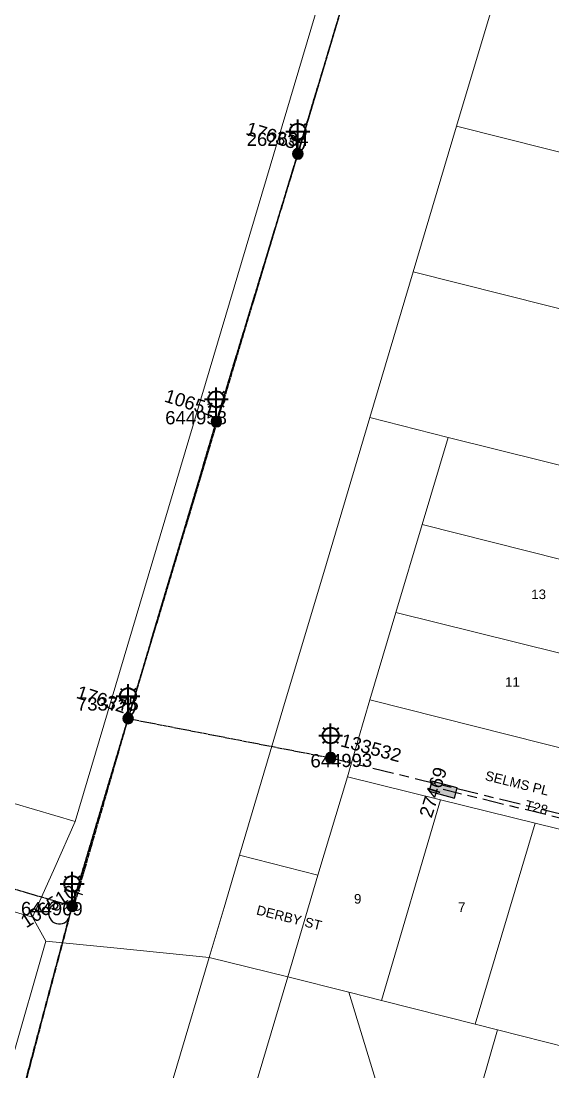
# Model space of a CAD drawing. Header units: metres. Extents: x 300457 to 302353, y 6232868 to 6234686.
# Drawn here: x 301570.4 to 301670.9, y 6233308.8 to 6233507.1 of the extents above; entities that cross this region are included whole.
import ezdxf
from ezdxf.enums import TextEntityAlignment as Align

# ---------------------------------------------------------------- set-up
doc = ezdxf.new("R2010")
doc.units = ezdxf.units.M
doc.linetypes.add('Cable Exist OH', pattern=[1, 1, 0])
doc.linetypes.add('Cable Exist UG', pattern=[8.2, 4, -1.2, 1.8, -1.2])
doc.layers.get('0').update_dxf_attribs({"color": 6})
for name, color, linetype, lineweight in [('Cadastre Buildings_SP_EXT', 9, 'Continuous', 5), ('Cadastre Land Parcels_SP_EXT', 9, 'Continuous', 5), ('Cadastre Roads_SP_EXT', 9, 'Continuous', 5)]:
    doc.layers.add(name, color=color, linetype=linetype, lineweight=lineweight)
for name, color, linetype in [('Equip_SP_SL_EXT', 7, 'Continuous'), ('Mains_HV_EXT', 7, 'Continuous'), ('Mains_LV_EXT', 7, 'Continuous'), ('Mains_SL_EXT', 7, 'Continuous'), ('SupportsOH_SP_TR_HV_LV_SL_EXT', 7, 'Continuous'), ('SupportsUG_SP_LV_EXT', 7, 'Continuous')]:
    doc.layers.add(name, color=color, linetype=linetype)
doc.styles.add('iecARIAL', font='arial.ttf', dxfattribs={"height": 2})
doc.styles.add('POLE_LABEL', font='arial.ttf')
doc.styles.get("Standard").update_dxf_attribs({"font": 'arial.ttf'})

# ---------------------------------------------------------------- blocks, each defined once
blk = doc.blocks.new('PILLAR_EXT')
blk.add_hatch(color=256).paths.add_polyline_path([(-2.475, 0.99), (-2.475, -0.99), (2.475, -0.99), (2.475, 0.99)])
blk.add_lwpolyline([(-2.475, -0.99), (2.475, -0.99), (2.475, 0.99), (-2.475, 0.99)], close=True)
at = {"style": 'iecARIAL', "flags": 8}
blk.add_attdef('ASSET_NUM', (1.5, 3.5), '', height=2.5, dxfattribs=at)
for tag, p, flags in [('OWNED_BY', (0, -0.2), 9), ('STATE', (0, -0.4), 9), ('SUPPORT_TYPE', (0, -0.6), 9), ('STREETNAME', (0, -1.8), 9), ('SUBURB', (0, -2), 1), ('USAGE', (0, -0.8), 9), ('LEGEND', (0, -1), 9), ('LOCATION', (0, -1.2), 9), ('NOTES', (0, -1.4), 9), ('PARENT', (0, -1.6), 9)]:
    blk.add_attdef(tag, p, '', height=0.2, dxfattribs=dict(flags=flags))
blk = doc.blocks.new('SL_LANTERN_EXT')
at = {"lineweight": 40}
for p, q in [((0, 1.97), (0, 6.47)), ((-2.25, 4.22), (2.25, 4.22)), ((-1.46, 5.68), (-1.06, 5.28)), ((1.46, 5.68), (1.06, 5.28)), ((-1.46, 2.76), (-1.06, 3.16)), ((0, 0), (0, 2.72)), ((1.46, 2.76), (1.06, 3.16))]:
    blk.add_line(p, q, dxfattribs=at)
blk.add_circle((0, 4.22), 1.5, dxfattribs=at)
at = {"style": 'iecARIAL', "flags": 8}
blk.add_attdef('ASSET_NUM', (1.5, 1.5), '', height=2.5, dxfattribs=at)
for tag, p, height, flags in [('OPERATING_VOLTAGE', (0.98, -1.65), 0.2, 9), ('ORIENTATION', (0.98, -1.85), 0.2, 9), ('OWNED_BY', (0.98, -2.05), 0.2, 9), ('CONSTRUCTED_VOLTAGE', (0.98, -0.65), 0.2, 9), ('CONTROL_TYPE', (0.98, -0.85), 0.2, 9), ('LANTERN_PURPOSE', (0.98, -1.05), 0.2, 9), ('LANTERN_TYPE', (0.98, -1.25), 0.2, 9), ('NO_PHASES', (0.98, -1.45), 0.2, 9), ('LNUMBER', (2.18, -3.25), 2.5, 8), ('STATE', (0.98, -2.25), 0.2, 9), ('USAGE', (0.98, -2.45), 0.2, 9), ('CEXIST', (0.98, -2.65), 0.2, 9), ('CNEW', (0.98, -2.85), 0.2, 9), ('CNUMBER', (0.98, -3.05), 0.2, 9), ('CREMOVE', (0.98, -3.25), 0.2, 9), ('CREPLACE', (0.98, -3.45), 0.2, 9), ('LKINGHEIGHT', (0.98, -3.65), 0.2, 9), ('LBRACKET', (0.98, -3.85), 0.2, 9), ('LBRACKETVOCAB', (0.98, -4.05), 0.2, 9), ('LCATEGORY', (0.98, -4.25), 0.2, 9), ('LCHARGE1', (0.98, -4.45), 0.2, 9), ('LCHARGE1PERCENT', (0.98, -4.65), 0.2, 9), ('LCHARGE2', (0.98, -4.85), 0.2, 9), ('LCHARGE2PERCENT', (0.98, -5.05), 0.2, 9), ('LCHARGE3', (0.98, -5.25), 0.2, 9), ('LCHARGE3PERCENT', (0.98, -5.45), 0.2, 9), ('LEXIST', (0.98, -5.65), 0.2, 9), ('LLAMP', (0.98, -5.85), 0.2, 9), ('LLAMPVOCAB', (0.98, -6.05), 0.2, 9), ('LMAST', (0.98, -6.25), 0.2, 9), ('LMASTVOCAB', (0.98, -6.45), 0.2, 9), ('LNEW', (0.98, -6.65), 0.2, 9), ('LANTNUMBER', (0.98, -6.85), 0.2, 9), ('LOUTREACH', (0.98, -7.25), 0.2, 9), ('LOUTREACHVOCAB', (0.98, -7.45), 0.2, 9), ('LRATECODE', (0.98, -7.65), 0.2, 9), ('LREMOVE', (0.98, -7.85), 0.2, 9), ('LREPLACE', (0.98, -8.05), 0.2, 9), ('STREETNAME', (0.98, -9.25), 0.2, 9), ('SUBURB', (0.98, -9.45), 0.2, 1), ('LTYPE', (0.98, -8.25), 0.2, 9), ('LTYPEVOCAB', (0.98, -8.45), 0.2, 9), ('LEGEND', (0.98, -8.65), 0.2, 9), ('LOCATION', (0.98, -8.85), 0.2, 9), ('NOTES', (0.98, -9.05), 0.2, 9)]:
    blk.add_attdef(tag, p, '', height=height, dxfattribs=dict(flags=flags))
blk = doc.blocks.new('POLE_EXT')
blk.add_hatch(color=256).paths.add_polyline_path([(-1, 0, 1), (1, 0, 1)])
blk.add_lwpolyline([(-1, 0, 1), (1, 0, 1)], format="xyb", close=True)
for tag, height, flags, p in [('pNumber', 2.5, 8, (-17.84, 2.07)), ('OWNED_BY', 0.2, 9, (1.35, -0.4)), ('SPECIAL_USE', 0.2, 9, (1.35, -0.8)), ('STATE', 0.2, 9, (1.35, -1)), ('cLV', 0.2, 9, (1.35, -1.4)), ('hDepth', 0.2, 9, (1.35, -1.6)), ('hDia', 0.2, 9, (1.35, -1.8)), ('cHV', 0.2, 9, (1.35, -2)), ('PARENT', 0.2, 9, (1.35, -0.6)), ('USAGE', 0.2, 9, (1.35, -1.2)), ('cLinedev', 0.2, 9, (1.35, -3.4)), ('pExisting', 0.2, 9, (1.35, -3.8)), ('LBRACKET', 0.2, 9, (1.35, -2.2)), ('LExisting', 0.2, 9, (1.35, -2.4)), ('LANTNUMBER', 0.2, 9, (1.35, -2.6)), ('LOther', 0.2, 9, (1.35, -2.8)), ('LRemove', 0.2, 9, (1.35, -3)), ('LEGEND', 0.2, 9, (1.35, -3.2)), ('LOCATION', 0.2, 9, (1.35, -3.6)), ('PFNUMBER', 0.2, 9, (1.35, -4)), ('pFooting', 0.2, 9, (1.35, -4.4)), ('pNew', 0.2, 9, (1.35, -4.6)), ('pRelocate', 0.2, 9, (1.35, -5)), ('pRemove', 0.2, 9, (1.35, -5.2)), ('pReplace', 0.2, 9, (1.35, -5.4)), ('pStay', 0.2, 9, (1.35, -5.6)), ('pType', 0.2, 9, (1.35, -5.8)), ('cspan', 0.2, 9, (1.35, -6)), ('NEWPFNUMBER', 0.2, 9, (1.35, -4.2)), ('STREETNAME', 0.2, 9, (1.35, -6.2)), ('SUBURB', 0.2, 9, (1.35, -6.4)), ('OPERATED_BY', 0.2, 9, (1.36, -7.01)), ('NOTES', 0.2, 9, (1.35, -6.6)), ('MAINTAINED_BY', 0.2, 9, (1.36, -6.81))]:
    blk.add_attdef(tag, text='', height=height, dxfattribs=dict(flags=flags)).set_placement(p, align=Align.MIDDLE_LEFT)
at = {"style": 'POLE_LABEL'}
for tag, height, flags, p in [('ASSET_NUM', 2.5, 8, (2, 2)), ('STRUCTURE_PLANT_NUMBER', 0.2, 9, (1.35, 0.03)), ('STREET_CODE', 0.2, 9, (1.35, -0.2))]:
    blk.add_attdef(tag, text='', height=height, dxfattribs=dict(at, flags=flags)).set_placement(p, align=Align.MIDDLE_LEFT)
at = {"flags": 1}
blk.add_attdef('Z', (1.35, -7.33), '', height=0.2, dxfattribs=at)
blk = doc.blocks.new('End Shackle_EXT')
at = {"flags": 9}
for tag, p in [('USAGE', (0, -1.4)), ('NOTES', (0, -1.6))]:
    blk.add_attdef(tag, text='', height=0.2, dxfattribs=at).set_placement(p, align=Align.MIDDLE_LEFT)
blk.add_wipeout([(0, 0.25), (1.81, 0.25), (1.82, -0.25), (0, -0.25)])
blk.add_line((1.81, -1), (1.81, 1))
at = {"flags": 1}
blk.add_attdef('Z', (0, 0), '', height=0.2, dxfattribs=at)
at = {"flags": 9}
for tag, p in [('CONNECTOR_TYPE', (0, 0)), ('CONSTRUCTED_VOLTAGE', (0, -0.2)), ('OPERATING_VOLTAGE', (0, -0.6)), ('ORIENTATION', (0, -0.8)), ('OWNED_BY', (0, -1)), ('STATE', (0, -1.2)), ('NO_PHASES', (0, -0.4))]:
    blk.add_attdef(tag, text='', height=0.2, dxfattribs=at).set_placement(p, align=Align.MIDDLE_LEFT)

msp = doc.modelspace()

# ---------------------------------------------------------------- linework, layer by layer
at = {"layer": 'Cadastre Buildings_SP_EXT', "linetype": 'Continuous'}
msp.add_lwpolyline([(301580.68, 6233356.02), (301652.02, 6233595.89), (301614.4, 6233580.76), (301600.89, 6233534.79), (301585.82, 6233528.71), (301570.32, 6233522.49), (301554.62, 6233516.18), (301539.34, 6233509.97), (301524.08, 6233503.76), (301522.48, 6233503.14), (301498.78, 6233421.84), (301509.76, 6233418.55), (301498.99, 6233380.13), (301511.47, 6233376.45), (301580.68, 6233356.02)], close=True, dxfattribs=at)
at = {"layer": 'Cadastre Land Parcels_SP_EXT', "linetype": 'Continuous'}
for points in [[(301729.37, 6233497.59), (301660.89, 6233514.82), (301652.69, 6233487.3), (301721.17, 6233470.07), (301729.37, 6233497.59)], [(301721.17, 6233470.07), (301652.69, 6233487.3), (301644.5, 6233459.78), (301712.96, 6233442.56), (301721.17, 6233470.07)], [(301712.96, 6233442.56), (301644.5, 6233459.78), (301636.3, 6233432.27), (301651.07, 6233428.51), (301697.25, 6233417.07), (301704.77, 6233415.12), (301712.96, 6233442.56)], [(301651.07, 6233428.51), (301636.3, 6233432.27), (301628.1, 6233404.77), (301619.9, 6233377.24), (301611.7, 6233349.69), (301626.51, 6233345.95), (301632.07, 6233364.47), (301634.13, 6233371.71), (301636.29, 6233379.04), (301641.21, 6233395.51), (301646.16, 6233412.11), (301651.07, 6233428.51)], [(301697.25, 6233417.07), (301651.07, 6233428.51), (301646.16, 6233412.11), (301692.29, 6233400.44), (301697.25, 6233417.07)], [(301692.29, 6233400.44), (301646.16, 6233412.11), (301641.21, 6233395.51), (301687.4, 6233384.04), (301692.29, 6233400.44)], [(301687.4, 6233384.04), (301641.21, 6233395.51), (301636.29, 6233379.04), (301682.43, 6233367.35), (301687.4, 6233384.04)], [(301649.65, 6233360.12), (301632.07, 6233364.47), (301626.51, 6233345.95), (301620.79, 6233326.73), (301632.36, 6233323.82), (301638.48, 6233322.29), (301649.65, 6233360.12)], [(301667.54, 6233355.75), (301649.65, 6233360.12), (301638.48, 6233322.29), (301656.17, 6233317.81), (301667.54, 6233355.75)], [(301685.54, 6233351.31), (301680.02, 6233352.67), (301667.54, 6233355.75), (301656.17, 6233317.81), (301660.41, 6233316.73), (301673.84, 6233313.32), (301674.07, 6233313.27), (301680, 6233333.09), (301685.54, 6233351.31)], [(301572.63, 6233337.99), (301550.18, 6233344.56), (301542.76, 6233318.71), (301568.65, 6233310.81), (301575.12, 6233333.44), (301572.63, 6233337.99)], [(301620.79, 6233326.73), (301605.96, 6233330.41), (301581.52, 6233248.36), (301596.12, 6233243.99), (301604.1, 6233270.72), (301613.62, 6233302.67), (301620.79, 6233326.73)], [(301632.36, 6233323.82), (301620.79, 6233326.73), (301613.62, 6233302.67), (301633.54, 6233279.94), (301634.82, 6233284.04), (301635.21, 6233284.93), (301635.68, 6233285.78), (301636.22, 6233286.59), (301636.81, 6233287.36), (301637.47, 6233288.07), (301638.18, 6233288.73), (301638.94, 6233289.34), (301639.75, 6233289.88), (301640.59, 6233290.35), (301641.47, 6233290.76), (301642.36, 6233291.09), (301632.36, 6233323.82)], [(301638.48, 6233322.29), (301632.36, 6233323.82), (301642.36, 6233291.09), (301643.32, 6233291.35), (301644.27, 6233291.54), (301645.24, 6233291.65), (301646.21, 6233291.68), (301647.18, 6233291.63), (301648.14, 6233291.51), (301649.09, 6233291.32), (301650.02, 6233291.04), (301650.93, 6233290.7), (301651.8, 6233290.28), (301652.64, 6233289.8), (301660.41, 6233316.73), (301656.17, 6233317.81), (301638.48, 6233322.29)]]:
    msp.add_lwpolyline(points, close=True, dxfattribs=at)
msp.add_lwpolyline([(301674.16, 6233295.98), (301673.84, 6233313.32), (301673.84, 6233313.32), (301660.41, 6233316.73), (301652.64, 6233289.8)], dxfattribs=at)
at = {"layer": 'Cadastre Roads_SP_EXT', "linetype": 'Continuous'}
for points in [[(301682.43, 6233367.35), (301636.29, 6233379.04), (301634.13, 6233371.71), (301632.07, 6233364.47), (301649.65, 6233360.12), (301667.54, 6233355.75), (301680.02, 6233352.67), (301681.23, 6233360.06), (301682.43, 6233367.35)], [(301580.68, 6233356.02), (301511.47, 6233376.45), (301509.95, 6233366.58), (301508.44, 6233356.85), (301530.68, 6233350.29), (301550.18, 6233344.56), (301572.63, 6233337.99), (301576.81, 6233347.36), (301580.68, 6233356.02)], [(301626.51, 6233345.95), (301611.7, 6233349.69), (301608.77, 6233339.85), (301605.96, 6233330.41), (301620.79, 6233326.73), (301626.51, 6233345.95)], [(301605.96, 6233330.41), (301587.93, 6233332.18), (301575.12, 6233333.44), (301568.65, 6233310.81), (301563.51, 6233292.98), (301558.92, 6233276.91), (301554.62, 6233262), (301550.03, 6233246.12), (301544.8, 6233227.91), (301540.28, 6233212.33), (301535.68, 6233196.35), (301531.11, 6233180.33), (301525.95, 6233162.12), (301540.78, 6233154.66), (301551.94, 6233149.05), (301564.73, 6233192.04), (301579.38, 6233187.72), (301596.12, 6233243.99), (301581.52, 6233248.36), (301605.96, 6233330.41)]]:
    msp.add_lwpolyline(points, close=True, dxfattribs=at)
at = {"layer": 'Mains_HV_EXT', "linetype": 'Cable Exist OH'}
for points in [[(301668.19, 6233630.61), (301651.37, 6233577.76), (301590.65, 6233375.5)], [(301590.65, 6233375.5), (301628.9, 6233368.06)]]:
    msp.add_lwpolyline(points, dxfattribs=at)
at = {"layer": 'Mains_HV_EXT', "linetype": 'Cable Exist UG'}
msp.add_lwpolyline([(301628.9, 6233368.06), (301686.53, 6233354.06), (301696.81, 6233350.61), (301719.27, 6233336.91), (301721.51, 6233329.54), (301739.75, 6233350.06), (301753.2, 6233360.61), (301766, 6233367.61), (301772.95, 6233369.35), (301775.74, 6233377.26), (301774.92, 6233391.47)], dxfattribs=at)
at = {"layer": 'Mains_LV_EXT', "linetype": 'Cable Exist UG'}
msp.add_lwpolyline([(301685.45, 6233353.47), (301650.12, 6233362.07)], dxfattribs=at)
at = {"layer": 'Mains_LV_EXT', "linetype": 'Continuous'}
msp.add_lwpolyline([(301578.17, 6233340.63, 2.371016), (301579.57, 6233338.14)], format="xyb", dxfattribs=at)
at = {"layer": 'Mains_SL_EXT', "linetype": 'Cable Exist OH'}
for points in [[(301668.19, 6233630.61), (301651.37, 6233577.76), (301637.33, 6233530.87), (301622.7, 6233482.06)], [(301622.7, 6233482.06), (301637.33, 6233530.87)], [(301607.31, 6233431.51), (301622.7, 6233482.06)], [(301590.65, 6233375.5), (301607.31, 6233431.51)], [(301590.65, 6233375.5), (301628.9, 6233368.06)]]:
    msp.add_lwpolyline(points, dxfattribs=at)

# ---------------------------------------------------------------- block references
at = {"layer": 'Equip_SP_SL_EXT'}
ref = msp.add_blockref('SL_LANTERN_EXT', (301622.7, 6233482.06), dxfattribs=at)
ref.add_attrib('ASSET_NUM', '176330', dxfattribs={"layer": '0', "height": 2.5, "rotation": 342.9932, "style": 'iecARIAL'}).set_placement((301624.2, 6233483.56), align=Align.MIDDLE_RIGHT)
ref = msp.add_blockref('SL_LANTERN_EXT', (301607.31, 6233431.51), dxfattribs=at)
ref.add_attrib('ASSET_NUM', '106511', dxfattribs={"layer": '0', "height": 2.5, "rotation": 342.4286, "style": 'iecARIAL'}).set_placement((301608.81, 6233433.01), align=Align.MIDDLE_RIGHT)
ref = msp.add_blockref('SL_LANTERN_EXT', (301590.65, 6233375.5), dxfattribs=at)
ref.add_attrib('ASSET_NUM', '176329', dxfattribs={"layer": '0', "height": 2.5, "rotation": 341.9928, "style": 'iecARIAL'}).set_placement((301592.15, 6233377), align=Align.MIDDLE_RIGHT)
ref = msp.add_blockref('SL_LANTERN_EXT', (301628.9, 6233368.06), dxfattribs=at)
ref.add_attrib('ASSET_NUM', '133532', dxfattribs={"layer": '0', "height": 2.5, "rotation": 344.647, "style": 'iecARIAL'}).set_placement((301630.4, 6233369.56), align=Align.BOTTOM_LEFT)
ref = msp.add_blockref('SL_LANTERN_EXT', (301580.09, 6233340.07), dxfattribs=at)
ref.add_attrib('ASSET_NUM', '106510', dxfattribs={"layer": '0', "height": 2.5, "rotation": 33.0369, "style": 'iecARIAL'}).set_placement((301581.59, 6233341.57), align=Align.BOTTOM_RIGHT)
at = {"layer": 'SupportsOH_SP_TR_HV_LV_SL_EXT'}
ref = msp.add_blockref('POLE_EXT', (301622.7, 6233482.06), dxfattribs=at)
ref.add_attrib('ASSET_NUM', '262634', dxfattribs={"layer": '0', "height": 2.5, "style": 'POLE_LABEL'}).set_placement((301624.7, 6233482.81), align=Align.BOTTOM_RIGHT)
ref = msp.add_blockref('POLE_EXT', (301607.31, 6233431.51), dxfattribs=at)
ref.add_attrib('ASSET_NUM', '644958', dxfattribs={"layer": '0', "height": 2.5, "rotation": 0.0171, "style": 'POLE_LABEL'}).set_placement((301609.31, 6233432.26), align=Align.MIDDLE_RIGHT)
ref = msp.add_blockref('POLE_EXT', (301590.65, 6233375.5), dxfattribs=at)
ref.add_attrib('ASSET_NUM', '733775', dxfattribs={"layer": '0', "height": 2.5, "rotation": 0.0285, "style": 'POLE_LABEL'}).set_placement((301592.65, 6233376.25), align=Align.BOTTOM_RIGHT)
ref = msp.add_blockref('POLE_EXT', (301628.9, 6233368.06), dxfattribs=at)
ref.add_attrib('ASSET_NUM', '644993', dxfattribs={"layer": '0', "height": 2.5, "rotation": 0.5731, "style": 'POLE_LABEL'}).set_placement((301630.9, 6233368.81), align=Align.TOP_CENTER)
at = {"layer": 'SupportsUG_SP_LV_EXT'}
ref = msp.add_blockref('PILLAR_EXT', (301650.12, 6233362.07), dxfattribs=dict(at, rotation=345.1368199853977))
ref.add_attrib('ASSET_NUM', '27469', dxfattribs={"layer": '0', "height": 2.5, "rotation": 72.1642, "style": 'iecARIAL'}).set_placement((301651.63, 6233365.57), align=Align.BOTTOM_RIGHT)

# ---------------------------------------------------------------- texts
at = {"layer": 'Cadastre Land Parcels_SP_EXT'}
for s, p in [('13', (301666.77, 6233398.03)), ('11', (301661.83, 6233381.49)), ('9', (301633.31, 6233340.56)), ('7', (301652.96, 6233338.99))]:
    msp.add_text(s, height=1.8, dxfattribs=at).set_placement(p)
at = {"layer": 'Cadastre Roads_SP_EXT'}
for s, rotation, p in [('SELMS PL', 345.9815, (301657.92, 6233363.9)), ('DERBY ST', 346.0574, (301614.75, 6233338.53))]:
    msp.add_text(s, height=1.8, rotation=rotation, dxfattribs=at).set_placement(p)
at = {"layer": 'Mains_LV_EXT'}
msp.add_text('T28', height=1.8, rotation=345.065, dxfattribs=at).set_placement((301665.44, 6233358.39))

# ---------------------------------------------------------------- next in the draw order: block references
at = {"layer": 'Mains_LV_EXT', "rotation": 72.09510656451589}
msp.add_blockref('End Shackle_EXT', (301580.61, 6233340.78), dxfattribs=at)

# ---------------------------------------------------------------- next in the draw order: linework, layer by layer
at = {"layer": 'Mains_HV_EXT', "linetype": 'Cable Exist OH'}
msp.add_lwpolyline([(301590.65, 6233375.5), (301580.09, 6233340.07), (301567.35, 6233291.97), (301553.88, 6233245.03)], dxfattribs=at)
at = {"layer": 'Mains_LV_EXT', "linetype": 'Cable Exist OH'}
for points in [[(301668.19, 6233630.61), (301651.37, 6233577.76), (301637.33, 6233530.87), (301622.7, 6233482.06), (301607.31, 6233431.51), (301590.65, 6233375.5), (301580.61, 6233340.78)], [(301580.09, 6233340.07), (301546.72, 6233349.84)], [(301565.73, 6233286.19), (301580.09, 6233340.07)]]:
    msp.add_lwpolyline(points, dxfattribs=at)
at = {"layer": 'Mains_SL_EXT', "linetype": 'Cable Exist OH'}
for points in [[(301580.09, 6233340.07), (301590.65, 6233375.5)], [(301580.09, 6233340.07), (301565.73, 6233286.19)]]:
    msp.add_lwpolyline(points, dxfattribs=at)

# ---------------------------------------------------------------- next in the draw order: block references
at = {"layer": 'SupportsOH_SP_TR_HV_LV_SL_EXT'}
ref = msp.add_blockref('POLE_EXT', (301580.09, 6233340.07), dxfattribs=at)
ref.add_attrib('ASSET_NUM', '644969', dxfattribs={"layer": '0', "height": 2.5, "rotation": 359.6857, "style": 'POLE_LABEL'}).set_placement((301582.09, 6233340.82), align=Align.TOP_RIGHT)

doc.saveas('drawing.dxf')
